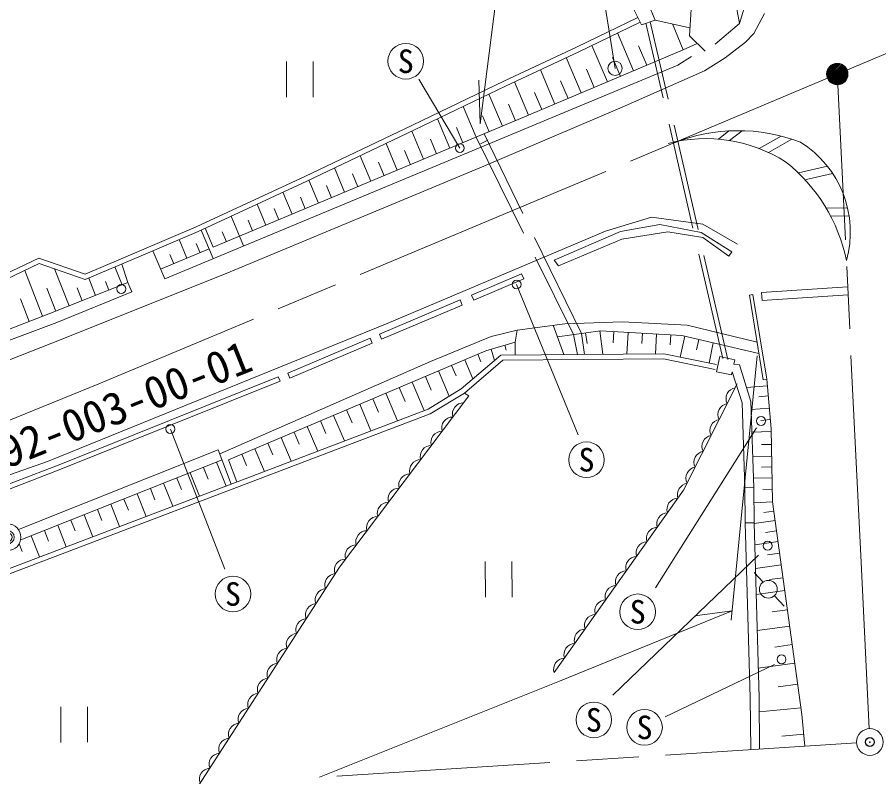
# Model space of a CAD drawing. Units: millimetres, scale not verified. Extents: x 40000 to 680000, y 20000 to 380000.
# Drawn here: x 180718 to 229092, y 253024 to 295669 of the extents above; entities that cross this region are included whole.
import ezdxf
from ezdxf.enums import TextEntityAlignment as Align

# ---------------------------------------------------------------- set-up
doc = ezdxf.new("R2010")
doc.units = ezdxf.units.MM
doc.header["$LTSCALE"] = 1000
doc.header["$PDMODE"] = 32
doc.header["$PDSIZE"] = 500
doc.linetypes.add('CHAIN', pattern=[18.5, 12, -1.5, 3.5, -1.5])
doc.linetypes.add('DASHED', pattern=[7.5, 6, -1.5])
for name, color, linetype, lineweight in [('M-BGD', 7, 'Continuous', 13), ('M-BGD-OTRS1', 7, 'DASHED', 13), ('M-BMK', 2, 'CHAIN', 13), ('M-BMK-SRVR', 3, 'Continuous', 13), ('M-STR-HTXT', 7, 'Continuous', 13), ('M-STR-STRC', 7, 'Continuous', 13)]:
    doc.layers.add(name, color=color, linetype=linetype, lineweight=lineweight)
doc.layers.add('M-OTRS', color=7, linetype='Continuous')
doc.styles.add('ＭＳ ゴシック', font='')
doc.styles.get('ＭＳ ゴシック').set_extended_font_data('MS Gothic')

# ---------------------------------------------------------------- blocks, each defined once
blk = doc.blocks.new('仮想点')
at = {"color": 3, "linetype": 'Continuous', "lineweight": 13}
for radius in [1, 0.5]:
    blk.add_circle((0, 0), radius, dxfattribs=at)
at = {"color": 3}
blk.add_point((0, 0), dxfattribs=at)
blk = doc.blocks.new('電力柱')
at = {"color": 7, "linetype": 'Continuous', "lineweight": 13}
blk.add_circle((0, 0), 0.5, dxfattribs=at)
blk = doc.blocks.new('ﾌﾟﾛｯﾄﾏｰｸ-C5')
at = {"color": 7, "linetype": 'Continuous', "lineweight": 13}
for p, q in [((-9.98, 0.67), (-0.67, 9.98)), ((-9.97, -0.74), (0.74, 9.97)), ((-9.8, -1.98), (1.98, 9.8)), ((-9.72, 2.34), (-2.34, 9.72)), ((-9.51, -3.1), (3.1, 9.51)), ((-9.11, -4.12), (4.12, 9.11)), ((-8.88, 4.6), (-4.6, 8.88)), ((-8.63, -5.05), (5.05, 8.63)), ((-8.07, -5.91), (5.91, 8.07)), ((-7.44, -6.69), (6.69, 7.44)), ((-6.73, -7.4), (7.4, 6.73)), ((-5.96, -8.03), (8.03, 5.96)), ((-5.11, -8.6), (8.6, 5.11)), ((-4.18, -9.09), (9.09, 4.18)), ((-3.16, -9.49), (9.49, 3.16)), ((-2.05, -9.79), (9.79, 2.05)), ((-0.82, -9.97), (9.97, 0.82)), ((0.58, -9.98), (9.98, -0.58)), ((2.23, -9.75), (9.75, -2.23)), ((4.42, -8.97), (8.97, -4.42))]:
    blk.add_line(p, q, dxfattribs=at)
blk.add_circle((0, 0), 10, dxfattribs=at)
at = {"color": 7}
blk.add_point((0, 0), dxfattribs=at)
blk = doc.blocks.new('田')
at = {"color": 7, "linetype": 'Continuous', "lineweight": 13}
for p, q in [((-0.75, 1), (-0.75, -1)), ((0.75, -1), (0.75, 1))]:
    blk.add_line(p, q, dxfattribs=at)
blk = doc.blocks.new('ﾌﾟﾛｯﾄﾏｰｸ-02')
at = {"color": 3, "linetype": 'Continuous', "lineweight": 13}
blk.add_circle((0, 0), 0.5, dxfattribs=at)
blk = doc.blocks.new('ﾌﾟﾛｯﾄﾏｰｸ-01')
at = {"color": 6}
blk.add_point((0, 0), dxfattribs=at)

msp = doc.modelspace()

# ---------------------------------------------------------------- linework, layer by layer
at = {"layer": 'M-BGD'}
for p, q in [((220336.6, 300525.9), (221269, 295313.9)), ((218462.1, 294631.8), (218694.5, 298099.9)), ((221943.3, 297558.4), (221269, 295313.9)), ((215358.5, 296060.2), (215768.6, 295245.8)), ((216538.2, 295512.5), (216152.1, 296431.5)), ((212124.9, 293987.4), (215563.6, 295653)), ((222081.9, 294755), (222677.9, 295879.1)), ((212247.4, 293730.2), (215691.7, 295398.6)), ((215768.6, 295245.8), (216538.2, 295512.5)), ((216538.2, 295512.5), (218492.1, 295079.1)), ((218111, 293836.4), (217515.2, 295295.8)), ((221269, 295313.9), (219907, 294156)), ((214430.4, 294787.6), (215329.4, 292660.7)), ((219339.3, 293765.8), (218462.1, 294631.8)), ((221602.1, 294259.8), (222081.9, 294755)), ((218111, 293836.4), (218900.7, 294198.8)), ((218111, 293836.4), (218900.7, 294198.8)), ((220471.6, 293397.7), (221602.1, 294259.8)), ((208043.2, 292076.7), (212124.9, 293987.4)), ((208165.4, 291819.4), (212247.4, 293730.2)), ((209202.2, 290070.8), (218111, 293836.4)), ((209202.2, 290070.8), (218111, 293836.4)), ((212988.6, 294089.2), (213855.7, 292037.7)), ((215608.8, 294054.5), (216066.3, 292972.1)), ((211542.7, 293400.3), (212381.9, 291414.8)), ((214148.7, 293399.2), (214592.6, 292349.2)), ((218582.6, 293466.3), (217814.7, 292984.3)), ((219304, 292657.8), (220471.6, 293397.7)), ((217814.7, 292984.3), (189000.2, 280982.8)), ((210092.6, 292721.5), (210908.2, 290791.9)), ((212688.6, 292744), (213118.8, 291726.3)), ((214691.4, 290613.1), (219304, 292657.8)), ((202906.3, 289603.5), (208043.2, 292076.7)), ((203029.3, 289346.5), (208165.4, 291819.4)), ((208642.4, 292042.7), (209434.4, 290169)), ((211228.6, 292088.7), (211645, 291103.4)), ((207203.2, 291356.2), (207958.8, 289550.5)), ((209768.5, 291433.5), (210171.3, 290480.4)), ((208310.7, 290781.9), (208696.8, 289859.3)), ((205759.6, 290661.1), (206482.8, 288932.9)), ((206910.7, 287299), (214691.4, 290613.1)), ((191722.8, 282756.9), (209202.2, 290070.8)), ((191722.8, 282756.9), (209202.2, 290070.8)), ((204316, 289966.1), (205006.8, 288315.3)), ((206848.7, 290130.9), (207220.8, 289241.7)), ((196858.9, 286727), (202906.3, 289603.5)), ((196980, 286469.3), (203029.3, 289346.5)), ((205386.6, 289480), (205744.8, 288624.1)), ((202872.1, 289271.8), (203530.8, 287697.7)), ((203924.6, 288829.1), (204268.8, 288006.5)), ((201425.6, 288583.8), (202054.8, 287080.1)), ((207139, 288762.3), (206738.5, 288564)), ((199979.1, 287895.7), (200578.8, 286462.5)), ((202462.5, 288178.2), (202792.8, 287388.9)), ((201000.5, 287527.2), (201316.8, 286771.3)), ((192454.3, 281272.3), (206910.7, 287299)), ((198532.5, 287207.7), (199102.8, 285844.9)), ((199538.4, 286876.3), (199840.8, 286153.7)), ((190758.5, 283892.7), (196858.9, 286727)), ((190874.3, 283632.5), (196980, 286469.3)), ((197086, 286519.7), (197626.8, 285227.3)), ((198076.4, 286225.4), (198364.8, 285536.1)), ((195634.3, 285844), (196150.8, 284609.7)), ((196614.3, 285574.5), (196888.8, 284918.5)), ((194182.2, 285169.4), (194674.8, 283992.1)), ((195152.3, 284923.5), (195412.8, 284300.9)), ((192730.1, 284494.7), (193198.8, 283374.5)), ((213741.6, 283664.1), (216325.2, 284443.1)), ((216325.2, 284443.1), (219206, 284057.8)), ((193690.2, 284272.6), (193936.8, 283683.3)), ((216805.9, 284029.7), (214598.9, 283636.6)), ((219126.6, 283584.3), (216805.9, 284029.7)), ((219206, 284057.8), (221154.9, 282917.8)), ((187560.7, 282531.6), (190758.5, 283892.7)), ((187672.2, 282269.5), (190874.3, 283632.5)), ((191042.1, 283721.3), (191715, 282113.1)), ((191277.9, 283820), (191722.8, 282756.9)), ((192228.2, 283621.7), (192460.8, 283065.7)), ((201493.1, 278478.8), (213741.6, 283664.1)), ((214598.9, 283636.6), (210861.2, 282022.2)), ((214664.3, 283208.1), (217241.2, 283626)), ((217241.2, 283626), (219219.4, 283305.1)), ((220845.9, 282494.7), (219126.6, 283584.3)), ((189811.3, 283180), (190246.8, 282139.4)), ((193198.8, 283374.5), (193427, 282826.6)), ((211103.3, 281715.6), (214664.3, 283208.1)), ((219219.4, 283305.1), (220666.2, 282248.5)), ((184524.9, 281240.2), (187560.7, 282531.6)), ((189000.2, 280982.8), (188332.8, 282550.7)), ((188770.8, 281521.8), (191486.9, 282658.3)), ((188770.8, 281521.8), (191486.9, 282658.3)), ((190766.1, 282970.8), (190984.8, 282448.1)), ((178509.6, 280520), (181937.1, 282139.9)), ((181937.1, 282139.9), (184524.9, 281240.2)), ((184535.2, 280935.1), (187672.2, 282269.5)), ((189292, 282348.6), (189508.8, 281830.6)), ((210861.2, 282022.2), (211103.3, 281715.6)), ((220666.2, 282248.5), (220845.9, 282494.7)), ((178627.1, 280260.5), (181953.5, 281832.6)), ((181953.5, 281832.6), (184535.2, 280935.1)), ((186205.8, 281645.7), (186604.7, 280637)), ((186936, 280768), (186596.6, 281812)), ((181151.9, 281453.8), (182139.5, 278875.7)), ((182666.5, 277374.8), (192454.3, 281272.3)), ((182808.3, 281535.4), (183628.9, 279460.3)), ((206228.4, 280069.5), (209038.9, 281260.9)), ((209038.9, 281260.9), (209161.3, 280972.1)), ((182483.3, 279007.3), (186936, 280768)), ((184733, 281019.2), (185116.8, 280048.7)), ((185668.8, 280828.1), (185860.7, 280342.8)), ((187157.7, 280245.3), (186936, 280768)), ((206350.8, 279780.7), (209161.3, 280972.1)), ((182375.9, 280453.4), (182884.9, 279166.1)), ((182933, 278534), (187157.7, 280245.3)), ((184089.3, 280471.6), (184372.8, 279754.5)), ((221831.5, 280060.8), (222028.9, 280093)), ((222804.6, 275343.6), (222028.9, 280093)), ((180909.5, 279850.2), (181392.5, 278589.5)), ((201050.6, 277874.7), (205582.2, 279795.6)), ((205582.2, 279795.6), (205704.6, 279506.8)), ((206228.4, 280069.5), (206350.8, 279780.7)), ((222607.2, 275311.4), (221831.5, 280060.8)), ((201173.1, 277585.9), (205704.6, 279506.8)), ((174156.5, 275817.6), (182483.3, 279007.3)), ((174658.9, 275429.4), (182933, 278534)), ((182408.6, 270729.1), (201493.1, 278478.8)), ((208779.5, 278092.8), (211468.4, 278462.3)), ((211415, 276729.1), (210804.6, 278371.1)), ((211468.4, 278462.3), (214711.3, 278575.2)), ((218335.1, 278381.9), (214711.3, 278575.2)), ((222263, 277419.1), (218335.1, 278381.9)), ((201050.6, 277874.7), (201173.1, 277585.9)), ((203915.7, 276343.3), (207335.8, 277740.3)), ((207335.8, 277740.3), (208779.5, 278092.8)), ((208670.6, 277420.1), (208779.5, 278092.8)), ((211044.2, 277726.6), (213467.2, 278061.8)), ((211946.6, 277851.4), (212167.7, 276734.8)), ((212567.2, 276737.8), (212404.4, 277914.7)), ((212629.1, 277945.8), (212712.5, 277342.7)), ((213421.6, 278055.4), (213602.8, 276745.6)), ((213467.2, 278061.8), (218035.6, 277792.6)), ((214219.8, 278017.4), (214182.5, 277383.5)), ((215018.4, 277970.4), (214946.9, 276755.7)), ((215817.1, 277923.3), (215782.8, 277342.5)), ((216615.7, 277876.3), (216550.4, 276767.8)), ((217414.3, 277829.2), (217381.2, 277268.2)), ((218208.9, 277753.6), (217946, 276585.3)), ((218035.6, 277792.6), (219803.2, 277395)), ((176457.4, 274954.7), (182666.5, 277374.8)), ((195903.9, 275693), (200528.1, 277653.2)), ((196026.3, 275404.2), (200650.5, 277364.4)), ((200528.1, 277653.2), (200650.5, 277364.4)), ((207037.9, 276938.5), (208670.6, 277420.1)), ((208095.4, 277250.4), (208175.8, 276977.8)), ((208675.9, 276708.4), (208670.6, 277420.1)), ((218989.4, 277578), (218859.7, 277001.7)), ((219803.2, 277395), (219570.6, 276254.1)), ((222367.2, 276780.6), (219803.2, 277395)), ((192584, 270815), (207037.9, 276938.5)), ((205652, 274803.3), (207868.2, 276702.3)), ((206579.8, 276744.4), (206757.9, 276324)), ((207328.1, 277024.1), (207512.8, 276397.8)), ((207868.2, 276702.3), (217032.8, 276771.4)), ((217032.8, 276771.4), (219973.2, 276172)), ((192087.4, 271155.8), (203915.7, 276343.3)), ((205822.6, 274568.2), (207976.3, 276413.6)), ((205843.2, 276432.3), (206298.6, 275357.4)), ((207976.3, 276413.6), (217004.6, 276481.6)), ((217004.6, 276481.6), (219903.3, 275890.7)), ((219986.1, 275764.7), (220166.3, 276616.3)), ((220166.3, 276616.3), (221005.3, 276438.7)), ((220952.9, 276191.4), (221005.3, 276438.7)), ((204370, 275808.2), (204971.4, 274388.6)), ((205106.6, 276120.3), (205357.5, 275528)), ((219986.1, 275764.7), (220825.1, 275587.1)), ((220825.1, 275587.1), (220862, 275761.8)), ((221417.5, 274013.2), (220862, 275761.8)), ((221265.6, 276142.8), (220952.9, 276191.4)), ((221915, 274098.6), (221265.6, 276142.8)), ((183158.2, 270582.4), (195372.3, 275480.3)), ((195472.3, 275230.8), (195372.3, 275480.3)), ((196026.3, 275404.2), (195903.9, 275693)), ((203633.4, 275496.1), (203957.1, 274732)), ((222607.2, 275311.4), (222804.6, 275343.6)), ((223043.5, 272562), (222804.6, 275343.6)), ((183256.7, 270332.3), (195472.3, 275230.8)), ((202160.1, 274872), (202493, 274086.1)), ((202896.7, 275184), (203574.2, 273585)), ((203782.9, 273664.4), (205652, 274803.3)), ((218136, 269124), (221140.1, 275084.9)), ((222836.3, 274974), (221668.8, 274873.7)), ((198805.8, 264787.2), (206082.7, 274419.9)), ((201423.5, 274559.9), (202077.8, 273015.5)), ((203910.8, 273403.2), (205822.6, 274568.2)), ((206082.7, 274419.9), (205822.6, 274568.2)), ((222885.1, 274406.4), (222354.1, 274360.8)), ((199950.3, 273935.7), (200581.3, 272446.1)), ((200686.9, 274247.8), (201008.2, 273489.4)), ((221572.1, 269250.6), (221417.5, 274013.2)), ((222072, 269261.6), (221915, 274098.6)), ((168810.6, 260356.3), (203782.9, 273664.4)), ((168913.6, 260085.6), (203910.8, 273403.2)), ((199213.6, 273623.7), (199523.3, 272892.7)), ((222943.6, 273725.2), (221930, 273638.1)), ((197740.4, 272999.5), (198038.5, 272295.9)), ((198477, 273311.6), (199084.9, 271876.7)), ((222998.9, 273081), (222474.9, 273036)), ((196267.1, 272375.4), (196553.6, 271699.2)), ((197003.8, 272687.4), (197588.5, 271307.2)), ((223047, 272399.9), (221970.9, 272376.8)), ((223131.4, 268464.5), (223043.5, 272562)), ((195530.5, 272063.3), (196092.1, 270737.8)), ((180791, 266901.4), (192002.1, 271380)), ((192002.1, 271380), (192732.9, 269459.5)), ((194057.3, 271439.2), (194595.7, 270168.4)), ((194793.9, 271751.2), (195068.8, 271102.5)), ((223062.3, 271685.2), (222516.4, 271673.5)), ((193320.7, 271127.1), (193583.9, 270505.7)), ((223076.3, 271033.1), (222015.2, 271010.4)), ((166652.5, 265123.7), (182408.6, 270729.1)), ((176783.4, 268116.2), (183158.2, 270582.4)), ((180912.2, 266328.2), (192218.2, 270812.3)), ((191913.9, 270682.1), (192442.6, 269349)), ((192584, 270815), (193053.4, 269581.5)), ((192584, 270815), (193053.4, 269581.5)), ((223089.4, 270421.2), (222513.2, 270408.8)), ((176875.1, 267863.5), (183256.7, 270332.3)), ((190426.6, 270092.2), (190947.1, 268779.9)), ((191170.2, 270387.1), (191432.3, 269726.4)), ((188939.3, 269502.3), (189451.5, 268210.8)), ((189682.9, 269797.3), (189940.6, 269147.5)), ((223102.5, 269812.6), (222054.8, 269790.1)), ((188195.7, 269207.4), (188449, 268568.6)), ((210865.2, 258872.9), (218136, 269124)), ((221572.1, 269245.3), (222072, 269261.6)), ((221572.1, 269250.6), (221572.1, 269245.3)), ((223116.4, 269166.2), (222581.1, 269154.7)), ((186708.4, 268617.5), (186957.3, 267989.8)), ((187452, 268912.5), (187956, 267641.7)), ((185221.1, 268027.6), (185465.7, 267410.9)), ((185964.7, 268322.6), (186460.5, 267072.6)), ((223131.4, 268464.5), (222081.7, 268400.8)), ((224778.6, 256528.5), (223131.4, 268464.5)), ((184477.4, 267732.7), (184964.9, 266503.5)), ((223203.8, 267940.2), (222646.2, 267863.2)), ((182990.1, 267142.8), (183469.4, 265934.4)), ((183733.8, 267437.8), (183974, 266832)), ((221594.3, 267284.5), (222094.3, 267290.1)), ((221594.3, 267284.5), (221594.4, 267280.2)), ((221594.4, 267280.2), (221873, 257462.7)), ((222094.3, 267290.1), (222372.9, 257472.4)), ((223276.1, 267415.8), (222095.4, 267252.8)), ((181502.8, 266552.9), (181973.8, 265365.3)), ((182246.5, 266847.9), (182482.4, 266253.1)), ((223357.6, 266825.4), (222735, 266739.5)), ((180824.1, 266094.4), (180990.7, 265674.2)), ((223439.1, 266235), (222129.4, 266054.3)), ((223529.4, 265580.2), (222838.8, 265484.9)), ((190913.7, 252558), (198805.8, 264787.2)), ((223619.8, 264925.3), (222167.1, 264724.9)), ((222593.6, 263957.5), (222103, 264494.3)), ((223720, 264199), (222954, 264093.3)), ((223820.3, 263472.6), (222208.9, 263250.3)), ((223246.8, 263190.7), (223782.7, 262598.2)), ((223968.2, 262400.7), (223103.2, 262281.3)), ((224095, 261482.1), (222266.3, 261229.8)), ((224238.5, 260442.3), (223259.3, 260307.1)), ((224382, 259402.4), (222326.2, 259118.7)), ((224544.4, 258225.3), (223435.9, 258072.3)), ((221873, 257462.7), (221904, 254545.6)), ((222372.9, 257472.4), (222403.7, 254577.7)), ((224728.9, 256888.3), (222381.5, 256667.4)), ((224946.8, 254740.8), (224778.6, 256528.5)), ((224883.3, 255415.8), (223651.2, 255299.8))]:
    msp.add_line(p, q, dxfattribs=at)
for centre, radius in [((214286.4, 292797.8), 400), ((205569.1, 288319.1), 250), ((186559.2, 280411.9), 250), ((208756.2, 280663.5), 250), ((222482, 273001.7), 250), ((189316.5, 272547.6), 250), ((222851.3, 265995.1), 250), ((223632.1, 259614), 250)]:
    msp.add_circle(centre, radius, dxfattribs=at)
for centre, radius, start, end in [((221139.7, 274253.2), 624.4, 100.04998, 206.45605), ((205778.3, 273396.6), 624.4, 89.7283, 196.13437), ((220689.7, 273360.2), 624.4, 100.04998, 206.45605), ((205175.6, 272598.7), 624.4, 89.7283, 196.13437), ((220239.6, 272467.2), 624.4, 100.04998, 206.45605), ((204572.8, 271800.8), 624.4, 89.7283, 196.13437), ((219789.6, 271574.2), 624.4, 100.04998, 206.45605), ((203970, 271002.8), 624.4, 89.7283, 196.13437), ((219339.5, 270681.1), 624.4, 100.04998, 206.45605), ((203367.3, 270204.9), 624.4, 89.7283, 196.13437), ((202764.5, 269407), 624.4, 89.7283, 196.13437), ((218889.5, 269788.1), 624.4, 100.04998, 206.45605), ((218462.6, 268843), 679.9, 101.20215, 195.53616), ((202161.7, 268609.1), 624.4, 89.7283, 196.13437), ((217823.3, 268036.7), 624.4, 91.45041, 197.85647), ((201558.9, 267811.2), 624.4, 89.7283, 196.13437), ((200956.2, 267013.3), 624.4, 89.7283, 196.13437), ((217244.8, 267221), 624.4, 91.45041, 197.85647), ((216666.2, 266405.3), 624.4, 91.45041, 197.85647), ((200353.4, 266215.4), 624.4, 89.7283, 196.13437), ((216087.7, 265589.7), 624.4, 91.45041, 197.85647), ((199750.6, 265417.5), 624.4, 89.7283, 196.13437), ((199147.9, 264619.5), 624.4, 89.7283, 196.13437), ((215509.2, 264774), 624.4, 91.45041, 197.85647), ((198617.1, 263805), 624.4, 93.96089, 200.36696), ((214930.7, 263958.3), 624.4, 91.45041, 197.85647), ((214352.2, 263142.7), 624.4, 91.45041, 197.85647), ((198074.8, 262964.8), 624.4, 93.96089, 200.36696), ((197532.6, 262124.6), 624.4, 93.96089, 200.36696), ((213773.6, 262327), 624.4, 91.45041, 197.85647), ((196990.4, 261284.3), 624.4, 93.96089, 200.36696), ((213195.1, 261511.3), 624.4, 91.45041, 197.85647), ((212616.6, 260695.7), 624.4, 91.45041, 197.85647), ((196448.1, 260444.1), 624.4, 93.96089, 200.36696), ((212038.1, 259880), 624.4, 91.45041, 197.85647), ((195905.9, 259603.9), 624.4, 93.96089, 200.36696), ((195363.6, 258763.7), 624.4, 93.96089, 200.36696), ((211459.6, 259064.3), 624.4, 91.45041, 197.85647), ((194821.4, 257923.4), 624.4, 93.96089, 200.36696), ((194279.2, 257083.2), 624.4, 93.96089, 200.36696), ((193736.9, 256243), 624.4, 93.96089, 200.36696), ((193194.7, 255402.8), 624.4, 93.96089, 200.36696), ((192652.5, 254562.5), 624.4, 93.96089, 200.36696), ((192110.2, 253722.3), 624.4, 93.96089, 200.36696), ((191568, 252882.1), 624.4, 93.96089, 200.36696)]:
    msp.add_arc(centre, radius, start, end, dxfattribs=at)
at = {"layer": 'M-BGD-OTRS1'}
for p, q in [((226764.1, 292474), (269055.6, 310255.2)), ((220335.8, 276515.6), (216016.1, 295331.6)), ((220620.6, 276444.9), (216264.8, 295417.8)), ((206482.8, 288932.9), (211946.6, 277851.4)), ((212404.4, 277914.7), (206928.4, 289119.4)), ((221572.1, 269245.3), (221594.3, 267284.5)), ((222072, 269261.6), (222094.3, 267290.1))]:
    msp.add_line(p, q, dxfattribs=at)
at = {"layer": 'M-BMK'}
for p, q in [((226211.1, 292241.4), (211041.7, 285862.8)), ((228116, 264687.3), (226793.3, 291874.7)), ((211041.7, 285862.8), (185295.6, 275080.8)), ((185295.6, 275080.8), (177824.4, 272038.5)), ((228116, 264687.3), (228556.2, 255723.7)), ((198654.5, 253054.5), (227844.6, 254926.6))]:
    msp.add_line(p, q, dxfattribs=at)
at = {"layer": 'M-STR-HTXT'}
for p, q in [((206713.4, 289681.3), (208795.3, 306050.2)), ((206713.4, 289681.3), (206632.1, 292134.9)), ((222270.7, 276656.4), (220811.3, 261821.6)), ((211167, 258397.2), (220863.2, 262349.3)), ((220863.2, 262349.3), (218769.1, 262053.5)), ((197692, 252992.8), (211167, 258397.2))]:
    msp.add_line(p, q, dxfattribs=at)
at = {"layer": 'M-STR-STRC'}
for p, q in [((214286.4, 292797.8), (208589.4, 328884.6)), ((205569.1, 288319.1), (203270.1, 292185.4)), ((220087.2, 288821.8), (220675, 289284.9)), ((220716, 288744.3), (221416.6, 289296.3)), ((222376.6, 288297), (223610.5, 288999.2)), ((222898.9, 288076.5), (224215.8, 288825.8)), ((224580.9, 286923.6), (226216.1, 287299.7)), ((224949.3, 286546.6), (226503.2, 286904)), ((226130.4, 284965.7), (227344.2, 284947.5)), ((226384.1, 284511.8), (227429.6, 284496.2)), ((208756.2, 280663.5), (212212.3, 272217.4)), ((222511.2, 280221), (227345.6, 280522.7)), ((222539.2, 279771.9), (222511.2, 280221)), ((222539.2, 279771.9), (227367.4, 280073.2)), ((189316.5, 272547.6), (192379.2, 264689)), ((222235.6, 272621.1), (216547.1, 263625.1)), ((222334.4, 265456.9), (214155.6, 257605)), ((223242.1, 259335.9), (217092.9, 256391.3))]:
    msp.add_line(p, q, dxfattribs=at)
for centre in [(202533.9, 293197.6), (212682.6, 270822), (192829.8, 263285.6), (215557.6, 262286.6), (213093, 256215.4), (215941.1, 255797)]:
    msp.add_circle(centre, 1000, dxfattribs=at)
for centre, radius, start, end in [((221197.7, 279431.2), 9867.5, 69.214, 111.62898), ((219375.1, 280459.5), 8392.6, 57.66357, 104.48908), ((221558.2, 283619.1), 5936.6, 344.29384, 58.05192), ((217997.3, 280121.2), 9466.5, 11.52126, 51.70251)]:
    msp.add_arc(centre, radius, start, end, dxfattribs=at)

# ---------------------------------------------------------------- block references
at = {"layer": 'M-BGD'}
for name, p, xscale, yscale, rotation in [('田', (196584.6, 292182.3), 999.9998, 999.9998, 0.23939), ('田', (207747.4, 264104), 999.9998, 999.9998, 0.23939), ('電力柱', (222891.5, 263552.1), 1000, 1000, 235), ('田', (183915.1, 255954.4), 999.9998, 999.9998, 0.23939)]:
    msp.add_blockref(name, p, dxfattribs=dict(at, xscale=xscale, yscale=yscale, rotation=rotation))
at = {"layer": 'M-BGD', "xscale": 59.99999, "yscale": 59.99999}
msp.add_blockref('ﾌﾟﾛｯﾄﾏｰｸ-C5', (226764.1, 292474), dxfattribs=at)
at = {"layer": 'M-BMK-SRVR'}
for name, p, xscale, yscale in [('仮想点', (180176.1, 266472), 749.9998, 749.9998), ('ﾌﾟﾛｯﾄﾏｰｸ-02', (228593, 254974.6), 1500, 1500)]:
    msp.add_blockref(name, p, dxfattribs=dict(at, xscale=xscale, yscale=yscale))
at = {"layer": 'M-OTRS', "xscale": 999.9998, "yscale": 999.9998}
msp.add_blockref('ﾌﾟﾛｯﾄﾏｰｸ-01', (228593, 254974.6), dxfattribs=at)

# ---------------------------------------------------------------- texts
at = {"layer": 'M-BMK-SRVR', "style": 'ＭＳ ゴシック'}
msp.add_text('3192-003-00-01', height=1833, rotation=21.775, dxfattribs=at).set_placement((178060.1, 268890.9), align=Align.BOTTOM_LEFT)
at = {"layer": 'M-STR-STRC', "style": 'ＭＳ ゴシック'}
for p in [(202533.9, 293197.6), (212682.6, 270822), (192829.8, 263285.6), (215557.6, 262286.6), (213093, 256215.4), (215941.1, 255797)]:
    msp.add_text('S', height=1320, dxfattribs=at).set_placement(p, align=Align.MIDDLE_CENTER)

doc.saveas('drawing.dxf')
